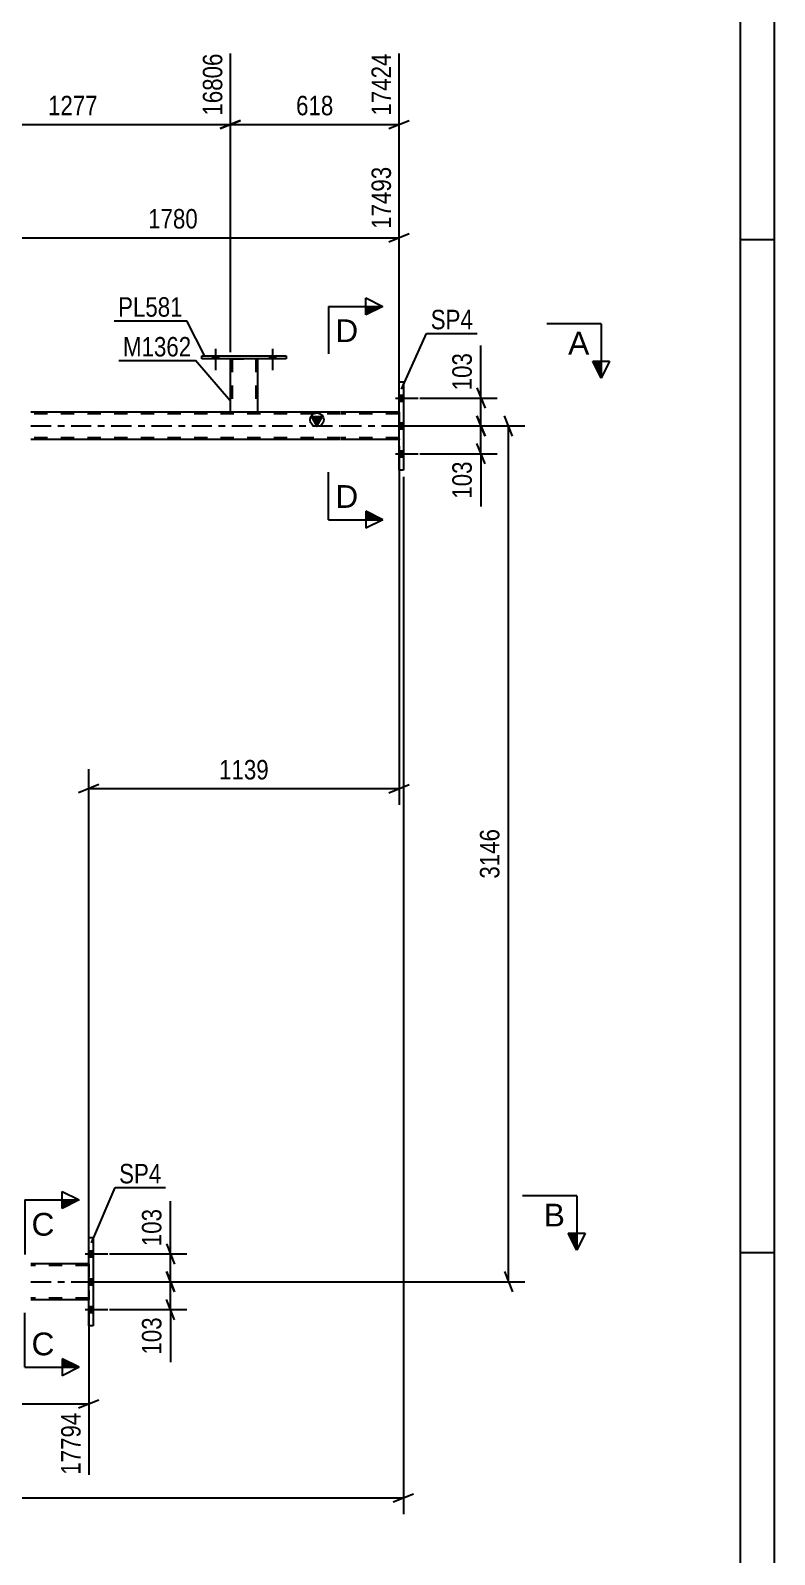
# Model space of a CAD drawing. Header units: millimetres. Extents: x 0 to 841, y 0 to 594.
# Drawn here: x 731.5 to 841, y 253.7 to 477.8 of the extents above; entities that cross this region are included whole.
import ezdxf

# ---------------------------------------------------------------- set-up
doc = ezdxf.new("R2010")
doc.units = ezdxf.units.MM
doc.linetypes.add('DXK_LINE_DOT2', pattern=[3.9198, 1.9599, -1.9599])
doc.linetypes.add('DXK_LINE_DOT3', pattern=[5.9187, 2.979, -0.9799, 0.9799, -0.9799])
doc.styles.add('Arial', font='arial.ttf', dxfattribs={"height": 0.2})
doc.styles.add('Arial Narrow', font='ARIALN.TTF', dxfattribs={"height": 0.2})

# ---------------------------------------------------------------- blocks, each defined once
blk = doc.blocks.new('Unknown-404166541-1133 - 43006')
at = {"color": 5, "linetype": 'Continuous'}
for p, q in [((841, 0), (841, 594)), ((836, 5), (836, 589)), ((841, 447), (836, 447)), ((841, 298), (836, 298))]:
    blk.add_line(p, q, dxfattribs=at)
blk = doc.blocks.new('Part-404166541-4946 - 4744')
at = {"color": 2, "linetype": 'Continuous'}
for p, q in [((785.76, 426.12), (786.4, 426.12)), ((785.76, 413.12), (785.76, 426.12)), ((786.4, 426.12), (786.4, 413.12)), ((786.4, 413.12), (785.76, 413.12))]:
    blk.add_line(p, q, dxfattribs=at)
blk = doc.blocks.new('Part-404166541-4766 - 4744')
at = {"linetype": 'Continuous'}
blk.add_hatch(color=2, dxfattribs=at).paths.add_polyline_path([(773.66, 419.62), (772.86, 421.02), (774.46, 421.02)])
at = {"color": 2, "linetype": 'Continuous'}
for p, q in [((760.94, 421.62), (731.57, 421.62)), ((777.14, 421.62), (764.94, 421.62)), ((785.76, 421.62), (777.24, 421.62)), ((773.66, 419.62), (772.86, 421.02)), ((772.86, 421.02), (774.46, 421.02)), ((774.46, 421.02), (773.66, 419.62)), ((777.14, 417.62), (731.57, 417.62)), ((785.76, 417.62), (777.24, 417.62))]:
    blk.add_line(p, q, dxfattribs=at)
at = {"color": 7, "linetype": 'DXK_LINE_DOT2'}
for p, q in [((777.14, 421.38), (731.57, 421.38)), ((764.94, 421.62), (760.94, 421.62)), ((785.76, 421.38), (777.24, 421.38)), ((785.76, 421.62), (785.76, 417.62)), ((777.14, 417.86), (731.57, 417.86)), ((785.76, 417.86), (777.24, 417.86))]:
    blk.add_line(p, q, dxfattribs=at)
at = {"color": 7, "linetype": 'DXK_LINE_DOT3'}
for p, q in [((731.57, 419.62), (777.14, 419.62)), ((777.24, 419.62), (785.76, 419.62))]:
    blk.add_line(p, q, dxfattribs=at)
at = {"color": 2, "linetype": 'Continuous'}
blk.add_circle((773.66, 420.52), 1, dxfattribs=at)
blk = doc.blocks.new('Part-404166541-4898 - 4744')
at = {"color": 2, "linetype": 'Continuous'}
for p, q in [((740.09, 296.4), (731.57, 296.4)), ((740.09, 291.12), (731.57, 291.12))]:
    blk.add_line(p, q, dxfattribs=at)
at = {"color": 7, "linetype": 'DXK_LINE_DOT2'}
for p, q in [((740.09, 296.16), (731.57, 296.16)), ((740.09, 296.4), (740.09, 291.12)), ((740.09, 291.36), (731.57, 291.36))]:
    blk.add_line(p, q, dxfattribs=at)
at = {"color": 7, "linetype": 'DXK_LINE_DOT3'}
blk.add_line((731.57, 293.76), (740.09, 293.76), dxfattribs=at)
blk = doc.blocks.new('Bolt-404166541-4854 - 4744')
at = {"linetype": 'Continuous'}
for points in [[(740.73, 297.42), (740.73, 298.3), (740.09, 298.3), (740.09, 297.42)], [(740.73, 297.42), (740.73, 298.3), (740.09, 298.3), (740.09, 297.42)], [(740.73, 297.42), (740.73, 298.3), (740.09, 298.3), (740.09, 297.42)], [(740.73, 293.32), (740.73, 294.2), (740.09, 294.2), (740.09, 293.32)], [(740.73, 293.32), (740.73, 294.2), (740.09, 294.2), (740.09, 293.32)], [(740.73, 289.22), (740.73, 290.1), (740.09, 290.1), (740.09, 289.22)], [(740.73, 289.22), (740.73, 290.1), (740.09, 290.1), (740.09, 289.22)], [(740.73, 289.22), (740.73, 290.1), (740.09, 290.1), (740.09, 289.22)]]:
    blk.add_hatch(color=1, dxfattribs=at).paths.add_polyline_path(points)
at = {"color": 1, "linetype": 'Continuous'}
for p, q in [((740.09, 298.3), (740.73, 298.3)), ((740.09, 298.3), (740.73, 298.3)), ((740.09, 298.3), (740.73, 298.3)), ((739.57, 297.86), (742.89, 297.86)), ((739.57, 297.86), (742.89, 297.86)), ((739.57, 297.86), (742.89, 297.86)), ((740.09, 297.42), (740.73, 297.42)), ((740.09, 297.42), (740.73, 297.42)), ((740.09, 297.42), (740.73, 297.42)), ((739.57, 293.76), (742.89, 293.76)), ((739.57, 293.76), (742.89, 293.76)), ((740.09, 294.2), (740.73, 294.2)), ((740.09, 294.2), (740.73, 294.2)), ((740.09, 293.32), (740.73, 293.32)), ((740.09, 293.32), (740.73, 293.32)), ((739.57, 289.66), (742.89, 289.66)), ((739.57, 289.66), (742.89, 289.66)), ((739.57, 289.66), (742.89, 289.66)), ((740.09, 290.1), (740.73, 290.1)), ((740.09, 290.1), (740.73, 290.1)), ((740.09, 290.1), (740.73, 290.1)), ((740.09, 289.22), (740.73, 289.22)), ((740.09, 289.22), (740.73, 289.22)), ((740.09, 289.22), (740.73, 289.22))]:
    blk.add_line(p, q, dxfattribs=at)
blk = doc.blocks.new('Bolt-404166541-4855 - 4744')
at = {"linetype": 'Continuous'}
for points in [[(786.4, 423.28), (786.4, 424.16), (785.76, 424.16), (785.76, 423.28)], [(786.4, 423.28), (786.4, 424.16), (785.76, 424.16), (785.76, 423.28)], [(786.4, 423.28), (786.4, 424.16), (785.76, 424.16), (785.76, 423.28)], [(786.4, 419.18), (786.4, 420.06), (785.76, 420.06), (785.76, 419.18)], [(786.4, 419.18), (786.4, 420.06), (785.76, 420.06), (785.76, 419.18)], [(786.4, 415.08), (786.4, 415.96), (785.76, 415.96), (785.76, 415.08)], [(786.4, 415.08), (786.4, 415.96), (785.76, 415.96), (785.76, 415.08)], [(786.4, 415.08), (786.4, 415.96), (785.76, 415.96), (785.76, 415.08)]]:
    blk.add_hatch(color=1, dxfattribs=at).paths.add_polyline_path(points)
at = {"color": 1, "linetype": 'Continuous'}
for p, q in [((785.24, 423.72), (788.56, 423.72)), ((785.24, 423.72), (788.56, 423.72)), ((785.24, 423.72), (788.56, 423.72)), ((785.76, 424.16), (786.4, 424.16)), ((785.76, 424.16), (786.4, 424.16)), ((785.76, 424.16), (786.4, 424.16)), ((785.76, 423.28), (786.4, 423.28)), ((785.76, 423.28), (786.4, 423.28)), ((785.76, 423.28), (786.4, 423.28)), ((785.24, 419.62), (788.56, 419.62)), ((785.24, 419.62), (788.56, 419.62)), ((785.76, 420.06), (786.4, 420.06)), ((785.76, 420.06), (786.4, 420.06)), ((785.76, 419.18), (786.4, 419.18)), ((785.76, 419.18), (786.4, 419.18)), ((785.24, 415.52), (788.56, 415.52)), ((785.24, 415.52), (788.56, 415.52)), ((785.24, 415.52), (788.56, 415.52)), ((785.76, 415.96), (786.4, 415.96)), ((785.76, 415.96), (786.4, 415.96)), ((785.76, 415.96), (786.4, 415.96)), ((785.76, 415.08), (786.4, 415.08)), ((785.76, 415.08), (786.4, 415.08)), ((785.76, 415.08), (786.4, 415.08))]:
    blk.add_line(p, q, dxfattribs=at)
blk = doc.blocks.new('Part-404166541-4941 - 4744')
at = {"color": 2, "linetype": 'Continuous'}
for p, q in [((740.09, 300.26), (740.73, 300.26)), ((740.09, 287.26), (740.09, 300.26)), ((740.73, 300.26), (740.73, 287.26)), ((740.73, 287.26), (740.09, 287.26))]:
    blk.add_line(p, q, dxfattribs=at)
blk = doc.blocks.new('Part-404166541-43859 - 4744')
at = {"color": 2, "linetype": 'Continuous'}
for p, q in [((760.94, 421.62), (760.94, 429.46)), ((764.94, 429.46), (764.94, 421.62)), ((764.9, 421.62), (760.94, 421.62)), ((764.94, 421.62), (764.9, 421.62))]:
    blk.add_line(p, q, dxfattribs=at)
at = {"color": 7, "linetype": 'DXK_LINE_DOT2'}
for p, q in [((760.94, 429.46), (764.94, 429.46)), ((760.94, 429.46), (760.94, 429.46)), ((760.94, 429.46), (760.94, 429.46)), ((761.18, 429.46), (761.18, 421.62)), ((764.7, 429.46), (764.7, 421.62)), ((764.94, 429.46), (764.94, 429.46)), ((764.94, 429.46), (764.94, 429.46)), ((764.68, 421.62), (764.7, 421.62))]:
    blk.add_line(p, q, dxfattribs=at)
blk = doc.blocks.new('Part-404166541-43860 - 4744')
at = {"color": 2, "linetype": 'Continuous'}
for p, q in [((756.74, 429.46), (756.74, 429.94)), ((756.74, 429.94), (769.14, 429.94)), ((769.14, 429.46), (756.74, 429.46)), ((769.14, 429.94), (769.14, 429.46))]:
    blk.add_line(p, q, dxfattribs=at)
blk = doc.blocks.new('Bolt-404166541-43885 - 4744')
at = {"linetype": 'Continuous'}
for points in [[(758.3, 429.46), (759.18, 429.46), (759.18, 429.94), (758.3, 429.94)], [(766.7, 429.46), (767.58, 429.46), (767.58, 429.94), (766.7, 429.94)]]:
    blk.add_hatch(color=1, dxfattribs=at).paths.add_polyline_path(points)
at = {"color": 1, "linetype": 'Continuous'}
for p, q in [((758.74, 430.94), (758.74, 427.82)), ((767.14, 430.94), (767.14, 427.82)), ((758.3, 429.94), (758.3, 429.46)), ((759.18, 429.94), (759.18, 429.46)), ((766.7, 429.94), (766.7, 429.46)), ((767.58, 429.94), (767.58, 429.46))]:
    blk.add_line(p, q, dxfattribs=at)
blk = doc.blocks.new('Bolt-404166541-43886 - 4744')
at = {"linetype": 'Continuous'}
for points in [[(758.3, 429.46), (759.18, 429.46), (759.18, 429.94), (758.3, 429.94)], [(766.7, 429.46), (767.58, 429.46), (767.58, 429.94), (766.7, 429.94)]]:
    blk.add_hatch(color=1, dxfattribs=at).paths.add_polyline_path(points)
at = {"color": 1, "linetype": 'Continuous'}
for p, q in [((758.74, 430.94), (758.74, 427.82)), ((767.14, 430.94), (767.14, 427.82)), ((758.3, 429.94), (758.3, 429.46)), ((759.18, 429.94), (759.18, 429.46)), ((766.7, 429.94), (766.7, 429.46)), ((767.58, 429.94), (767.58, 429.46))]:
    blk.add_line(p, q, dxfattribs=at)
blk = doc.blocks.new('StraightDimension-404166541-50315 - 4744')
at = {"color": 7, "linetype": 'Continuous'}
for p, q in [((788.8, 423.72), (800.2, 423.72)), ((797.2, 425.22), (798.4, 422.22)), ((797.8, 419.62), (797.8, 423.72)), ((788.8, 419.62), (800.2, 419.62)), ((798.4, 418.12), (797.2, 421.12))]:
    blk.add_line(p, q, dxfattribs=at)
at = {"color": 0}
blk.add_wipeout([(797.05, 430.93), (792.85, 430.93), (792.85, 424.25), (797.05, 424.25)], dxfattribs=at)
at = {"color": 7, "linetype": 'Continuous'}
blk.add_line((797.8, 423.72), (797.8, 431.46), dxfattribs=at)
blk.add_line((797.8, 423.72), (797.8, 431.46), dxfattribs=at)
at = {"color": 3, "style": 'Arial Narrow'}
blk.add_text('103', height=2.863, rotation=90.0002, dxfattribs=at).set_placement((796.45, 424.85))
blk = doc.blocks.new('StraightDimension-404166541-50724 - 4744')
at = {"color": 7, "linetype": 'Continuous'}
for p, q in [((679.35, 295.4), (679.35, 265.38)), ((740.09, 290.12), (740.09, 265.38)), ((680.85, 276.42), (677.85, 275.22)), ((679.35, 275.82), (740.09, 275.82)), ((738.59, 275.22), (741.59, 276.42))]:
    blk.add_line(p, q, dxfattribs=at)
at = {"color": 0}
blk.add_wipeout([(713.97, 276.57), (713.97, 280.77), (705.46, 280.77), (705.46, 276.57)], dxfattribs=at)
at = {"color": 0, "linetype": 'Continuous'}
blk.add_wipeout([(739.49, 275.12), (735.29, 275.12), (735.29, 264.78), (739.49, 264.78)], dxfattribs=at)
at = {"color": 3, "style": 'Arial Narrow'}
blk.add_text('1637', height=2.863, dxfattribs=at).set_placement((706.06, 277.17))
at = {"color": 3, "linetype": 'Continuous', "style": 'Arial Narrow'}
blk.add_text('17794', height=2.863, rotation=90.0002, dxfattribs=at).set_placement((738.89, 265.38))
blk = doc.blocks.new('StraightDimension-404166541-5176 - 4744')
at = {"color": 7, "linetype": 'Continuous'}
for p, q in [((786.28, 419.62), (804.26, 419.62)), ((802.46, 418.12), (801.26, 421.12)), ((801.86, 293.76), (801.86, 419.62)), ((741.12, 293.76), (804.26, 293.76)), ((801.26, 295.26), (802.46, 292.26))]:
    blk.add_line(p, q, dxfattribs=at)
at = {"color": 0}
blk.add_wipeout([(801.11, 360.95), (796.91, 360.95), (796.91, 352.44), (801.11, 352.44)], dxfattribs=at)
at = {"color": 3, "style": 'Arial Narrow'}
blk.add_text('3146', height=2.863, rotation=90.0002, dxfattribs=at).set_placement((800.51, 353.04))
blk = doc.blocks.new('StraightDimension-404166541-6104 - 4744')
at = {"color": 7, "linetype": 'Continuous'}
for p, q in [((786.4, 412.12), (786.4, 259.59)), ((784.9, 261.39), (787.9, 262.59)), ((61.89, 261.99), (786.4, 261.99))]:
    blk.add_line(p, q, dxfattribs=at)
blk = doc.blocks.new('StraightDimension-404166541-51082 - 4744')
at = {"color": 7, "linetype": 'Continuous'}
for p, q in [((743.13, 293.76), (754.53, 293.76)), ((751.53, 295.26), (752.73, 292.26)), ((752.13, 289.66), (752.13, 293.76)), ((743.13, 289.66), (754.53, 289.66)), ((752.73, 288.16), (751.53, 291.16))]:
    blk.add_line(p, q, dxfattribs=at)
at = {"color": 0}
blk.add_wipeout([(751.38, 289.14), (747.18, 289.14), (747.18, 282.45), (751.38, 282.45)], dxfattribs=at)
at = {"color": 7, "linetype": 'Continuous'}
blk.add_line((752.13, 289.66), (752.13, 281.93), dxfattribs=at)
blk.add_line((752.13, 289.66), (752.13, 281.93), dxfattribs=at)
at = {"color": 3, "style": 'Arial Narrow'}
blk.add_text('103', height=2.863, rotation=90.0002, dxfattribs=at).set_placement((750.78, 283.05))
blk = doc.blocks.new('StraightDimension-404166541-38625 - 4744')
at = {"color": 7, "linetype": 'Continuous'}
for p, q in [((785.76, 416.62), (785.76, 363.88)), ((740.09, 297.4), (740.09, 369.13)), ((741.59, 366.88), (738.59, 365.68)), ((740.09, 366.28), (785.76, 366.28)), ((784.26, 365.68), (787.26, 366.88))]:
    blk.add_line(p, q, dxfattribs=at)
at = {"color": 0}
blk.add_wipeout([(767.18, 367.03), (767.18, 371.23), (758.67, 371.23), (758.67, 367.03)], dxfattribs=at)
at = {"color": 3, "style": 'Arial Narrow'}
blk.add_text('1139', height=2.863, dxfattribs=at).set_placement((759.27, 367.63))
blk = doc.blocks.new('StraightDimension-404166541-47616 - 4744')
at = {"color": 7, "linetype": 'Continuous'}
for p, q in [((760.94, 430.47), (760.94, 474.39)), ((785.76, 422.62), (785.76, 474.39)), ((762.44, 464.55), (759.44, 463.35)), ((760.94, 463.95), (785.76, 463.95)), ((784.26, 463.35), (787.26, 464.55))]:
    blk.add_line(p, q, dxfattribs=at)
at = {"color": 0, "linetype": 'Continuous'}
blk.add_wipeout([(785.16, 474.99), (780.96, 474.99), (780.96, 464.65), (785.16, 464.65)], dxfattribs=at)
at = {"color": 0}
blk.add_wipeout([(776.69, 464.7), (776.69, 468.9), (770, 468.9), (770, 464.7)], dxfattribs=at)
at = {"color": 3, "linetype": 'Continuous', "style": 'Arial Narrow'}
blk.add_text('17424', height=2.863, rotation=90.0002, dxfattribs=at).set_placement((784.56, 465.25))
at = {"color": 3, "style": 'Arial Narrow'}
blk.add_text('618', height=2.863, dxfattribs=at).set_placement((770.6, 465.3))
blk = doc.blocks.new('StraightDimension-404166541-47617 - 4744')
at = {"color": 7, "linetype": 'Continuous'}
for p, q in [((714.58, 430.47), (714.58, 474.39)), ((760.94, 430.47), (760.94, 474.39)), ((716.08, 464.55), (713.08, 463.35)), ((714.58, 463.95), (760.94, 463.95)), ((759.44, 463.35), (762.44, 464.55))]:
    blk.add_line(p, q, dxfattribs=at)
at = {"color": 0, "linetype": 'Continuous'}
blk.add_wipeout([(760.34, 474.99), (756.14, 474.99), (756.14, 464.65), (760.34, 464.65)], dxfattribs=at)
at = {"color": 0}
blk.add_wipeout([(742.02, 464.7), (742.02, 468.9), (733.5, 468.9), (733.5, 464.7)], dxfattribs=at)
at = {"color": 3, "linetype": 'Continuous', "style": 'Arial Narrow'}
blk.add_text('16806', height=2.863, rotation=90.0002, dxfattribs=at).set_placement((759.74, 465.25))
at = {"color": 3, "style": 'Arial Narrow'}
blk.add_text('1277', height=2.863, dxfattribs=at).set_placement((734.1, 465.3))
blk = doc.blocks.new('StraightDimension-404166541-49300 - 4744')
at = {"color": 7, "linetype": 'Continuous'}
for p, q in [((719.21, 418.62), (719.21, 457.74)), ((785.76, 422.62), (785.76, 457.74)), ((720.71, 447.9), (717.71, 446.7)), ((719.21, 447.3), (785.76, 447.3)), ((784.26, 446.7), (787.26, 447.9))]:
    blk.add_line(p, q, dxfattribs=at)
at = {"color": 0, "linetype": 'Continuous'}
blk.add_wipeout([(785.16, 458.34), (780.96, 458.34), (780.96, 448), (785.16, 448)], dxfattribs=at)
at = {"color": 0}
blk.add_wipeout([(756.74, 448.05), (756.74, 452.25), (748.23, 452.25), (748.23, 448.05)], dxfattribs=at)
at = {"color": 3, "linetype": 'Continuous', "style": 'Arial Narrow'}
blk.add_text('17493', height=2.863, rotation=90.0002, dxfattribs=at).set_placement((784.56, 448.6))
at = {"color": 3, "style": 'Arial Narrow'}
blk.add_text('1780', height=2.863, dxfattribs=at).set_placement((748.83, 448.65))
blk = doc.blocks.new('StraightDimension-404166541-50316 - 4744')
at = {"color": 7, "linetype": 'Continuous'}
for p, q in [((788.8, 419.62), (800.2, 419.62)), ((797.2, 421.12), (798.4, 418.12)), ((797.8, 415.52), (797.8, 419.62)), ((798.4, 414.02), (797.2, 417.02)), ((788.8, 415.52), (800.2, 415.52))]:
    blk.add_line(p, q, dxfattribs=at)
at = {"color": 0}
blk.add_wipeout([(797.05, 415), (792.85, 415), (792.85, 408.31), (797.05, 408.31)], dxfattribs=at)
at = {"color": 7, "linetype": 'Continuous'}
blk.add_line((797.8, 415.52), (797.8, 407.79), dxfattribs=at)
blk.add_line((797.8, 415.52), (797.8, 407.79), dxfattribs=at)
at = {"color": 3, "style": 'Arial Narrow'}
blk.add_text('103', height=2.863, rotation=90.0002, dxfattribs=at).set_placement((796.45, 408.91))
blk = doc.blocks.new('StraightDimension-404166541-51081 - 4744')
at = {"color": 7, "linetype": 'Continuous'}
for p, q in [((751.53, 299.36), (752.73, 296.36)), ((743.13, 297.86), (754.53, 297.86)), ((752.13, 293.76), (752.13, 297.86)), ((743.13, 293.76), (754.53, 293.76)), ((752.73, 292.26), (751.53, 295.26))]:
    blk.add_line(p, q, dxfattribs=at)
at = {"color": 0}
blk.add_wipeout([(751.38, 305.07), (747.18, 305.07), (747.18, 298.39), (751.38, 298.39)], dxfattribs=at)
at = {"color": 7, "linetype": 'Continuous'}
blk.add_line((752.13, 297.86), (752.13, 305.6), dxfattribs=at)
blk.add_line((752.13, 297.86), (752.13, 305.6), dxfattribs=at)
at = {"color": 3, "style": 'Arial Narrow'}
blk.add_text('103', height=2.863, rotation=90.0002, dxfattribs=at).set_placement((750.78, 298.99))
blk = doc.blocks.new('Mark-404166541-4942 - 4744')
at = {"color": 0}
blk.add_wipeout([(796.62, 433.83), (796.62, 436.83), (790.41, 436.83), (790.41, 433.83)], dxfattribs=at)
blk.add_wipeout([(796.62, 433.83), (796.62, 436.83), (790.41, 436.83), (790.41, 433.83)], dxfattribs=at)
at = {"color": 30, "linetype": 'Continuous'}
for p, q in [((786.11, 425.02), (789.81, 433.23)), ((789.81, 433.23), (797.22, 433.23))]:
    blk.add_line(p, q, dxfattribs=at)
at = {"color": 3, "style": 'Arial Narrow'}
blk.add_text('SP4', height=2.863, dxfattribs=at).set_placement((790.41, 433.83))
blk = doc.blocks.new('Mark-404166541-4937 - 4744')
at = {"color": 0}
blk.add_wipeout([(750.77, 308.23), (750.77, 311.23), (744.56, 311.23), (744.56, 308.23)], dxfattribs=at)
blk.add_wipeout([(750.77, 308.23), (750.77, 311.23), (744.56, 311.23), (744.56, 308.23)], dxfattribs=at)
at = {"color": 30, "linetype": 'Continuous'}
for p, q in [((740.51, 299.48), (743.96, 307.63)), ((743.96, 307.63), (751.37, 307.63))]:
    blk.add_line(p, q, dxfattribs=at)
at = {"color": 3, "style": 'Arial Narrow'}
blk.add_text('SP4', height=2.863, dxfattribs=at).set_placement((744.56, 308.23))
blk = doc.blocks.new('SectionMark-404166541-6118 - 4744')
at = {"color": 6, "linetype": 'Continuous'}
for p in [(811.9, 306.4), (813.15, 300.9)]:
    blk.add_line(p, (811.9, 298.4), dxfattribs=at)
at = {"color": 0, "linetype": 'Continuous'}
blk.add_wipeout([(810.15, 301.9), (810.15, 305.4), (807.04, 305.4), (807.04, 301.9)], dxfattribs=at)
at = {"linetype": 'Continuous'}
blk.add_hatch(color=6, dxfattribs=at).paths.add_polyline_path([(810.65, 300.9), (811.9, 300.9), (811.9, 298.4)])
at = {"color": 6, "linetype": 'Continuous'}
for p, q in [((811.9, 306.4), (803.9, 306.4)), ((810.65, 300.9), (813.15, 300.9)), ((811.9, 298.4), (810.65, 300.9))]:
    blk.add_line(p, q, dxfattribs=at)
at = {"color": 3, "linetype": 'Continuous', "style": 'Arial'}
blk.add_text('B', height=3.34, dxfattribs=at).set_placement((807.04, 301.9))
blk = doc.blocks.new('SectionMark-404166541-6124 - 4744')
at = {"linetype": 'Continuous'}
for points in [[(736.17, 304.54), (736.17, 305.79), (738.67, 305.79)], [(736.17, 281.2), (736.17, 282.45), (738.67, 281.2)]]:
    blk.add_hatch(color=6, dxfattribs=at).paths.add_polyline_path(points)
at = {"color": 6, "linetype": 'Continuous'}
for p, q in [((730.67, 305.79), (738.67, 305.79)), ((736.17, 304.54), (736.17, 307.04)), ((736.17, 307.04), (738.67, 305.79)), ((738.67, 305.79), (736.17, 304.54)), ((738.67, 281.2), (736.17, 282.45)), ((736.17, 282.45), (736.17, 279.95)), ((730.67, 281.2), (738.67, 281.2)), ((738.67, 281.2), (736.17, 279.95))]:
    blk.add_line(p, q, dxfattribs=at)
at = {"color": 0, "linetype": 'Continuous'}
for points in [[(735.04, 300.54), (735.04, 304.04), (731.67, 304.04), (731.67, 300.54)], [(735.04, 282.95), (735.04, 286.45), (731.67, 286.45), (731.67, 282.95)]]:
    blk.add_wipeout(points, dxfattribs=at)
at = {"color": 6, "linetype": 'Continuous'}
for p, q in [((730.67, 305.79), (730.67, 297.79)), ((730.67, 281.2), (730.67, 289.2))]:
    blk.add_line(p, q, dxfattribs=at)
at = {"color": 3, "linetype": 'Continuous', "style": 'Arial'}
for p in [(731.67, 300.54), (731.67, 282.95)]:
    blk.add_text('C', height=3.34, dxfattribs=at).set_placement(p)
blk = doc.blocks.new('SectionMark-404166541-6126 - 4744')
at = {"linetype": 'Continuous'}
for points in [[(780.87, 435.95), (780.87, 437.2), (783.37, 437.2)], [(780.87, 405.82), (780.87, 407.07), (783.37, 405.82)]]:
    blk.add_hatch(color=6, dxfattribs=at).paths.add_polyline_path(points)
at = {"color": 6, "linetype": 'Continuous'}
for p, q in [((775.37, 437.2), (783.37, 437.2)), ((780.87, 435.95), (780.87, 438.45)), ((780.87, 438.45), (783.37, 437.2)), ((783.37, 437.2), (780.87, 435.95)), ((775.37, 405.82), (783.37, 405.82)), ((783.37, 405.82), (780.87, 407.07)), ((780.87, 407.07), (780.87, 404.57)), ((783.37, 405.82), (780.87, 404.57))]:
    blk.add_line(p, q, dxfattribs=at)
at = {"color": 0, "linetype": 'Continuous'}
for points in [[(779.75, 431.95), (779.75, 435.45), (776.37, 435.45), (776.37, 431.95)], [(779.75, 407.57), (779.75, 411.07), (776.37, 411.07), (776.37, 407.57)]]:
    blk.add_wipeout(points, dxfattribs=at)
at = {"color": 6, "linetype": 'Continuous'}
for p, q in [((775.37, 437.2), (775.37, 430.2)), ((775.37, 405.82), (775.37, 412.82))]:
    blk.add_line(p, q, dxfattribs=at)
at = {"color": 3, "linetype": 'Continuous', "style": 'Arial'}
for p in [(776.37, 431.95), (776.37, 407.57)]:
    blk.add_text('D', height=3.34, dxfattribs=at).set_placement(p)
blk = doc.blocks.new('SectionMark-404166541-6130 - 4744')
at = {"color": 6, "linetype": 'Continuous'}
for p in [(815.49, 434.62), (816.74, 429.12)]:
    blk.add_line(p, (815.49, 426.62), dxfattribs=at)
at = {"color": 0, "linetype": 'Continuous'}
blk.add_wipeout([(813.74, 430.12), (813.74, 433.62), (810.63, 433.62), (810.63, 430.12)], dxfattribs=at)
at = {"linetype": 'Continuous'}
blk.add_hatch(color=6, dxfattribs=at).paths.add_polyline_path([(814.24, 429.12), (815.49, 429.12), (815.49, 426.62)])
at = {"color": 6, "linetype": 'Continuous'}
for p, q in [((815.49, 434.62), (807.49, 434.62)), ((814.24, 429.12), (816.74, 429.12)), ((815.49, 426.62), (814.24, 429.12))]:
    blk.add_line(p, q, dxfattribs=at)
at = {"color": 3, "linetype": 'Continuous', "style": 'Arial'}
blk.add_text('A', height=3.34, dxfattribs=at).set_placement((810.63, 430.12))
blk = doc.blocks.new('Mark-404166541-50235 - 4744')
at = {"color": 0}
blk.add_wipeout([(755.18, 429.83), (755.18, 432.83), (745.13, 432.83), (745.13, 429.83)], dxfattribs=at)
blk.add_wipeout([(755.18, 429.83), (755.18, 432.83), (745.13, 432.83), (745.13, 429.83)], dxfattribs=at)
at = {"color": 30, "linetype": 'Continuous'}
for p in [(744.53, 429.23), (760.94, 423.28)]:
    blk.add_line(p, (755.78, 429.23), dxfattribs=at)
at = {"color": 3, "style": 'Arial Narrow'}
blk.add_text('M1362', height=2.863, dxfattribs=at).set_placement((745.13, 429.83))
blk = doc.blocks.new('Mark-404166541-50238 - 4744')
at = {"color": 0}
blk.add_wipeout([(753.92, 435.68), (753.92, 438.68), (744.41, 438.68), (744.41, 435.68)], dxfattribs=at)
blk.add_wipeout([(753.92, 435.68), (753.92, 438.68), (744.41, 438.68), (744.41, 435.68)], dxfattribs=at)
at = {"color": 30, "linetype": 'Continuous'}
for p in [(743.81, 435.08), (757.18, 429.88)]:
    blk.add_line(p, (754.52, 435.08), dxfattribs=at)
at = {"color": 3, "style": 'Arial Narrow'}
blk.add_text('PL581', height=2.863, dxfattribs=at).set_placement((744.41, 435.68))

msp = doc.modelspace()

# ---------------------------------------------------------------- block references
for name in ['Unknown-404166541-1133 - 43006', 'Bolt-404166541-43885 - 4744', 'Bolt-404166541-43886 - 4744', 'Part-404166541-43860 - 4744', 'Part-404166541-43859 - 4744', 'Part-404166541-4946 - 4744', 'Bolt-404166541-4855 - 4744', 'Part-404166541-4766 - 4744', 'Bolt-404166541-4854 - 4744', 'Part-404166541-4941 - 4744', 'Part-404166541-4898 - 4744']:
    msp.add_blockref(name, (0, 0))

# ---------------------------------------------------------------- next in the draw order: block references
for name in ['StraightDimension-404166541-47616 - 4744', 'StraightDimension-404166541-50315 - 4744', 'StraightDimension-404166541-50724 - 4744']:
    msp.add_blockref(name, (0, 0))

# ---------------------------------------------------------------- next in the draw order: block references
for name in ['StraightDimension-404166541-47617 - 4744', 'StraightDimension-404166541-5176 - 4744']:
    msp.add_blockref(name, (0, 0))

# ---------------------------------------------------------------- next in the draw order: block references
for name in ['StraightDimension-404166541-49300 - 4744', 'StraightDimension-404166541-6104 - 4744']:
    msp.add_blockref(name, (0, 0))

# ---------------------------------------------------------------- next in the draw order: block references
for name in ['Mark-404166541-4942 - 4744', 'StraightDimension-404166541-50316 - 4744', 'StraightDimension-404166541-38625 - 4744', 'StraightDimension-404166541-51082 - 4744']:
    msp.add_blockref(name, (0, 0))

# ---------------------------------------------------------------- next in the draw order: block references
for name in ['SectionMark-404166541-6126 - 4744', 'StraightDimension-404166541-51081 - 4744']:
    msp.add_blockref(name, (0, 0))

# ---------------------------------------------------------------- next in the draw order: block references
for name in ['SectionMark-404166541-6130 - 4744', 'Mark-404166541-4937 - 4744']:
    msp.add_blockref(name, (0, 0))

# ---------------------------------------------------------------- next in the draw order: block references
for name in ['Mark-404166541-50235 - 4744', 'SectionMark-404166541-6118 - 4744']:
    msp.add_blockref(name, (0, 0))

# ---------------------------------------------------------------- next in the draw order: block references
for name in ['Mark-404166541-50238 - 4744', 'SectionMark-404166541-6124 - 4744']:
    msp.add_blockref(name, (0, 0))

doc.saveas('drawing.dxf')
